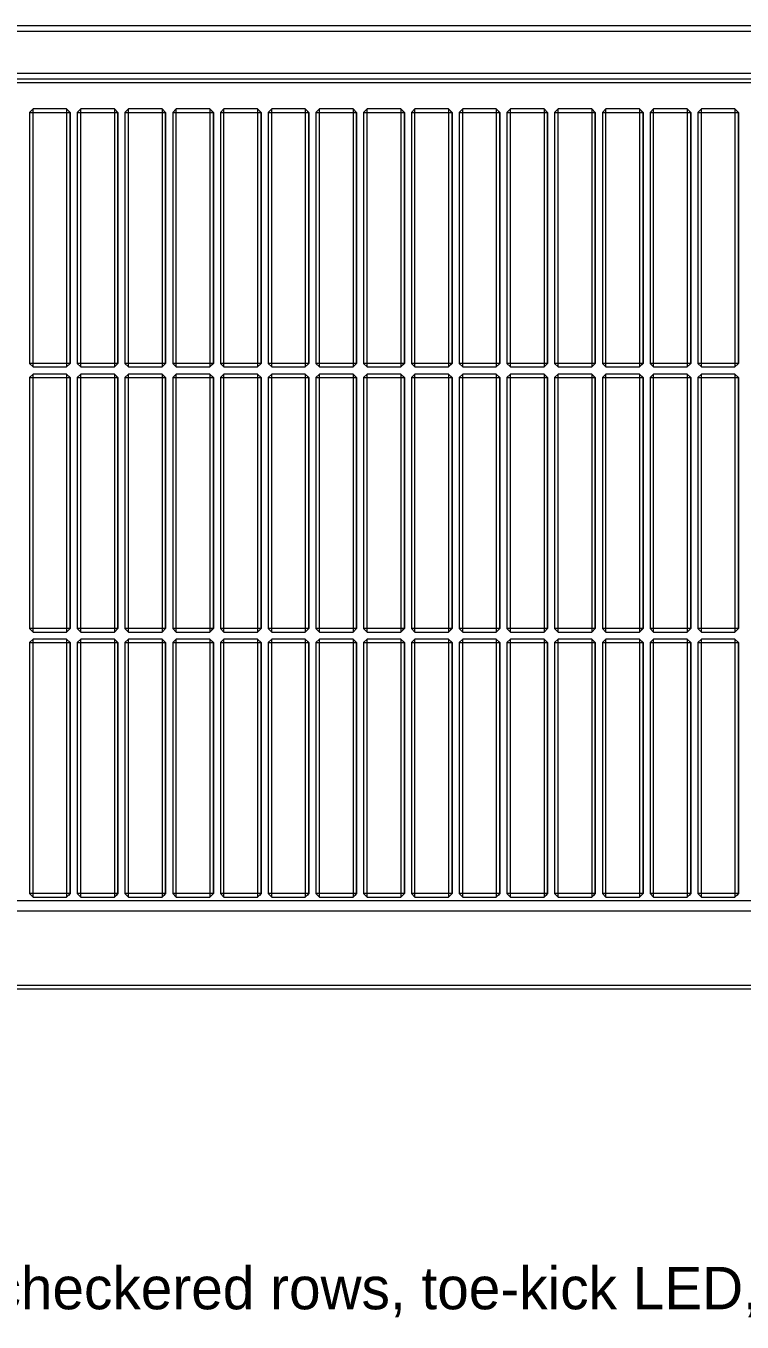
# Model space of a CAD drawing. Header units: metres. Extents: x 10 to 831, y 10 to 584.
# Drawn here: x 265.2 to 297.6, y 236.9 to 295.6 of the extents above; entities that cross this region are included whole.
import ezdxf

# ---------------------------------------------------------------- set-up
doc = ezdxf.new("R2010")
doc.units = ezdxf.units.M
doc.layers.add('TXT', color=7, linetype='Continuous', lineweight=18)
doc.layers.add('VIS', color=8, linetype='Continuous', lineweight=13)

msp = doc.modelspace()

# ---------------------------------------------------------------- linework, layer by layer
at = {"layer": 'VIS'}
for p, q in [((457.76, 295.6), (195.84, 295.6)), ((457.76, 295.6), (195.84, 295.6)), ((195.84, 295.36), (457.76, 295.36)), ((195.84, 295.36), (457.76, 295.36)), ((457.76, 293.44), (195.84, 293.44)), ((457.76, 293.44), (195.84, 293.44)), ((195.84, 293.2), (457.76, 293.2)), ((195.84, 293.2), (457.76, 293.2)), ((230.16, 293.04), (457.84, 293.04)), ((265.48, 291.84), (265.32, 291.68)), ((265.32, 291.68), (265.48, 291.68)), ((265.32, 291.68), (265.32, 280.32)), ((265.48, 291.68), (265.48, 291.84)), ((267, 291.84), (265.48, 291.84)), ((265.48, 291.84), (265.48, 291.84)), ((265.48, 291.68), (267, 291.68)), ((265.48, 280.32), (265.48, 291.68)), ((267, 291.84), (267, 291.68)), ((267.16, 291.68), (267, 291.84)), ((267, 291.68), (267.16, 291.68)), ((267, 291.68), (267, 280.32)), ((267.16, 291.68), (267.08, 291.68)), ((267.16, 291.68), (267.16, 280.32)), ((267.16, 291.68), (267.16, 291.68)), ((267.16, 280.32), (267.16, 291.68)), ((267.64, 291.84), (267.48, 291.68)), ((267.48, 291.68), (267.64, 291.68)), ((267.48, 291.68), (267.48, 280.32)), ((267.64, 291.68), (267.64, 291.84)), ((267.64, 291.84), (267.64, 291.84)), ((269.16, 291.84), (267.64, 291.84)), ((267.64, 280.32), (267.64, 291.68)), ((267.64, 291.68), (269.16, 291.68)), ((269.16, 291.84), (269.16, 291.68)), ((269.32, 291.68), (269.16, 291.84)), ((269.16, 291.68), (269.32, 291.68)), ((269.16, 291.68), (269.16, 280.32)), ((269.32, 291.68), (269.24, 291.68)), ((269.32, 280.32), (269.32, 291.68)), ((269.32, 291.68), (269.32, 291.68)), ((269.32, 291.68), (269.32, 280.32)), ((269.8, 291.84), (269.64, 291.68)), ((269.64, 291.68), (269.8, 291.68)), ((269.64, 291.68), (269.64, 280.32)), ((269.8, 291.68), (269.8, 291.84)), ((269.8, 291.84), (269.8, 291.84)), ((271.32, 291.84), (269.8, 291.84)), ((269.8, 291.68), (271.32, 291.68)), ((269.8, 280.32), (269.8, 291.68)), ((271.32, 291.84), (271.32, 291.68)), ((271.48, 291.68), (271.32, 291.84)), ((271.32, 291.68), (271.48, 291.68)), ((271.32, 291.68), (271.32, 280.32)), ((271.48, 291.68), (271.4, 291.68)), ((271.48, 291.68), (271.48, 291.68)), ((271.48, 291.68), (271.48, 280.32)), ((271.48, 280.32), (271.48, 291.68)), ((271.96, 291.84), (271.8, 291.68)), ((271.8, 291.68), (271.96, 291.68)), ((271.8, 291.68), (271.8, 280.32)), ((271.96, 291.68), (271.96, 291.84)), ((273.48, 291.84), (271.96, 291.84)), ((271.96, 291.84), (271.96, 291.84)), ((271.96, 291.68), (273.48, 291.68)), ((271.96, 280.32), (271.96, 291.68)), ((273.48, 291.84), (273.48, 291.68)), ((273.64, 291.68), (273.48, 291.84)), ((273.48, 291.68), (273.64, 291.68)), ((273.48, 291.68), (273.48, 280.32)), ((273.64, 291.68), (273.56, 291.68)), ((273.64, 291.68), (273.64, 280.32)), ((273.64, 280.32), (273.64, 291.68)), ((273.64, 291.68), (273.64, 291.68)), ((274.12, 291.84), (273.96, 291.68)), ((273.96, 291.68), (274.12, 291.68)), ((273.96, 291.68), (273.96, 280.32)), ((274.12, 291.68), (274.12, 291.84)), ((274.12, 291.84), (274.12, 291.84)), ((275.64, 291.84), (274.12, 291.84)), ((274.12, 280.32), (274.12, 291.68)), ((274.12, 291.68), (275.64, 291.68)), ((275.64, 291.84), (275.64, 291.68)), ((275.8, 291.68), (275.64, 291.84)), ((275.64, 291.68), (275.8, 291.68)), ((275.64, 291.68), (275.64, 280.32)), ((275.8, 291.68), (275.72, 291.68)), ((275.8, 291.68), (275.8, 291.68)), ((275.8, 280.32), (275.8, 291.68)), ((275.8, 291.68), (275.8, 280.32)), ((276.28, 291.84), (276.12, 291.68)), ((276.12, 291.68), (276.28, 291.68)), ((276.12, 291.68), (276.12, 280.32)), ((276.28, 291.68), (276.28, 291.84)), ((276.28, 291.84), (276.28, 291.84)), ((277.8, 291.84), (276.28, 291.84)), ((276.28, 291.68), (277.8, 291.68)), ((276.28, 280.32), (276.28, 291.68)), ((277.8, 291.84), (277.8, 291.68)), ((277.96, 291.68), (277.8, 291.84)), ((277.8, 291.68), (277.96, 291.68)), ((277.8, 291.68), (277.8, 280.32)), ((277.96, 291.68), (277.88, 291.68)), ((277.96, 291.68), (277.96, 280.32)), ((277.96, 280.32), (277.96, 291.68)), ((277.96, 291.68), (277.96, 291.68)), ((278.44, 291.84), (278.28, 291.68)), ((278.28, 291.68), (278.44, 291.68)), ((278.28, 291.68), (278.28, 280.32)), ((278.44, 291.68), (278.44, 291.84)), ((279.96, 291.84), (278.44, 291.84)), ((278.44, 291.84), (278.44, 291.84)), ((278.44, 291.68), (279.96, 291.68)), ((278.44, 280.32), (278.44, 291.68)), ((279.96, 291.84), (279.96, 291.68)), ((280.12, 291.68), (279.96, 291.84)), ((279.96, 291.68), (280.12, 291.68)), ((279.96, 291.68), (279.96, 280.32)), ((280.12, 291.68), (280.04, 291.68)), ((280.12, 291.68), (280.12, 280.32)), ((280.12, 291.68), (280.12, 291.68)), ((280.12, 280.32), (280.12, 291.68)), ((280.6, 291.84), (280.44, 291.68)), ((280.44, 291.68), (280.6, 291.68)), ((280.44, 291.68), (280.44, 280.32)), ((280.6, 291.68), (280.6, 291.84)), ((280.6, 291.84), (280.6, 291.84)), ((282.12, 291.84), (280.6, 291.84)), ((280.6, 280.32), (280.6, 291.68)), ((280.6, 291.68), (282.12, 291.68)), ((282.12, 291.84), (282.12, 291.68)), ((282.28, 291.68), (282.12, 291.84)), ((282.12, 291.68), (282.28, 291.68)), ((282.12, 291.68), (282.12, 280.32)), ((282.28, 291.68), (282.2, 291.68)), ((282.28, 280.32), (282.28, 291.68)), ((282.28, 291.68), (282.28, 291.68)), ((282.28, 291.68), (282.28, 280.32)), ((282.76, 291.84), (282.6, 291.68)), ((282.6, 291.68), (282.76, 291.68)), ((282.6, 291.68), (282.6, 280.32)), ((282.76, 291.68), (282.76, 291.84)), ((282.76, 291.84), (282.76, 291.84)), ((284.28, 291.84), (282.76, 291.84)), ((282.76, 291.68), (284.28, 291.68)), ((282.76, 280.32), (282.76, 291.68)), ((284.28, 291.84), (284.28, 291.68)), ((284.44, 291.68), (284.28, 291.84)), ((284.28, 291.68), (284.44, 291.68)), ((284.28, 291.68), (284.28, 280.32)), ((284.44, 291.68), (284.36, 291.68)), ((284.44, 291.68), (284.44, 291.68)), ((284.44, 291.68), (284.44, 280.32)), ((284.44, 280.32), (284.44, 291.68)), ((284.92, 291.84), (284.76, 291.68)), ((284.76, 291.68), (284.92, 291.68)), ((284.76, 291.68), (284.76, 280.32)), ((284.92, 291.68), (284.92, 291.84)), ((286.44, 291.84), (284.92, 291.84)), ((284.92, 291.84), (284.92, 291.84)), ((284.92, 291.68), (286.44, 291.68)), ((284.92, 280.32), (284.92, 291.68)), ((286.44, 291.84), (286.44, 291.68)), ((286.6, 291.68), (286.44, 291.84)), ((286.44, 291.68), (286.6, 291.68)), ((286.44, 291.68), (286.44, 280.32)), ((286.6, 291.68), (286.52, 291.68)), ((286.6, 291.68), (286.6, 280.32)), ((286.6, 280.32), (286.6, 291.68)), ((286.6, 291.68), (286.6, 291.68)), ((287.08, 291.84), (286.92, 291.68)), ((286.92, 291.68), (287.08, 291.68)), ((286.92, 291.68), (286.92, 280.32)), ((287.08, 291.68), (287.08, 291.84)), ((287.08, 291.84), (287.08, 291.84)), ((288.6, 291.84), (287.08, 291.84)), ((287.08, 280.32), (287.08, 291.68)), ((287.08, 291.68), (288.6, 291.68)), ((288.6, 291.84), (288.6, 291.68)), ((288.76, 291.68), (288.6, 291.84)), ((288.6, 291.68), (288.76, 291.68)), ((288.6, 291.68), (288.6, 280.32)), ((288.76, 291.68), (288.68, 291.68)), ((288.76, 291.68), (288.76, 291.68)), ((288.76, 280.32), (288.76, 291.68)), ((288.76, 291.68), (288.76, 280.32)), ((289.24, 291.84), (289.08, 291.68)), ((289.08, 291.68), (289.24, 291.68)), ((289.08, 291.68), (289.08, 280.32)), ((289.24, 291.68), (289.24, 291.84)), ((289.24, 291.84), (289.24, 291.84)), ((290.76, 291.84), (289.24, 291.84)), ((289.24, 291.68), (290.76, 291.68)), ((289.24, 280.32), (289.24, 291.68)), ((290.76, 291.84), (290.76, 291.68)), ((290.92, 291.68), (290.76, 291.84)), ((290.76, 291.68), (290.92, 291.68)), ((290.76, 291.68), (290.76, 280.32)), ((290.92, 291.68), (290.84, 291.68)), ((290.92, 291.68), (290.92, 280.32)), ((290.92, 280.32), (290.92, 291.68)), ((290.92, 291.68), (290.92, 291.68)), ((291.4, 291.84), (291.24, 291.68)), ((291.24, 291.68), (291.4, 291.68)), ((291.24, 291.68), (291.24, 280.32)), ((291.4, 291.68), (291.4, 291.84)), ((292.92, 291.84), (291.4, 291.84)), ((291.4, 291.84), (291.4, 291.84)), ((291.4, 291.68), (292.92, 291.68)), ((291.4, 280.32), (291.4, 291.68)), ((292.92, 291.84), (292.92, 291.68)), ((293.08, 291.68), (292.92, 291.84)), ((292.92, 291.68), (293.08, 291.68)), ((292.92, 291.68), (292.92, 280.32)), ((293.08, 291.68), (293, 291.68)), ((293.08, 291.68), (293.08, 280.32)), ((293.08, 291.68), (293.08, 291.68)), ((293.08, 280.32), (293.08, 291.68)), ((293.56, 291.84), (293.4, 291.68)), ((293.4, 291.68), (293.56, 291.68)), ((293.4, 291.68), (293.4, 280.32)), ((293.56, 291.68), (293.56, 291.84)), ((293.56, 291.84), (293.56, 291.84)), ((295.08, 291.84), (293.56, 291.84)), ((293.56, 280.32), (293.56, 291.68)), ((293.56, 291.68), (295.08, 291.68)), ((295.08, 291.84), (295.08, 291.68)), ((295.24, 291.68), (295.08, 291.84)), ((295.08, 291.68), (295.24, 291.68)), ((295.08, 291.68), (295.08, 280.32)), ((295.24, 291.68), (295.16, 291.68)), ((295.24, 280.32), (295.24, 291.68)), ((295.24, 291.68), (295.24, 291.68)), ((295.24, 291.68), (295.24, 280.32)), ((295.72, 291.84), (295.56, 291.68)), ((295.56, 291.68), (295.72, 291.68)), ((295.56, 291.68), (295.56, 280.32)), ((295.72, 291.68), (295.72, 291.84)), ((295.72, 291.84), (295.72, 291.84)), ((297.24, 291.84), (295.72, 291.84)), ((295.72, 291.68), (297.24, 291.68)), ((295.72, 280.32), (295.72, 291.68)), ((297.24, 291.84), (297.24, 291.68)), ((297.4, 291.68), (297.24, 291.84)), ((297.24, 291.68), (297.4, 291.68)), ((297.24, 291.68), (297.24, 280.32)), ((297.4, 291.68), (297.32, 291.68)), ((297.4, 291.68), (297.4, 291.68)), ((297.4, 291.68), (297.4, 280.32)), ((297.4, 280.32), (297.4, 291.68)), ((265.48, 280.32), (265.32, 280.32)), ((265.32, 280.32), (265.48, 280.16)), ((265.32, 280.32), (265.32, 280.32)), ((265.48, 280.16), (265.48, 280.32)), ((267, 280.32), (265.48, 280.32)), ((265.48, 280.16), (267, 280.16)), ((267, 280.16), (267.16, 280.32)), ((267.16, 280.32), (267, 280.32)), ((267, 280.32), (267, 280.16)), ((267, 280.16), (267, 280.16)), ((267.16, 280.32), (267.08, 280.24)), ((267.16, 280.32), (267.16, 280.32)), ((267.64, 280.32), (267.48, 280.32)), ((267.48, 280.32), (267.64, 280.16)), ((267.48, 280.32), (267.48, 280.32)), ((267.64, 280.16), (267.64, 280.32)), ((269.16, 280.32), (267.64, 280.32)), ((267.64, 280.16), (269.16, 280.16)), ((269.16, 280.16), (269.32, 280.32)), ((269.32, 280.32), (269.16, 280.32)), ((269.16, 280.32), (269.16, 280.16)), ((269.16, 280.16), (269.16, 280.16)), ((269.32, 280.32), (269.24, 280.24)), ((269.32, 280.32), (269.32, 280.32)), ((269.8, 280.32), (269.64, 280.32)), ((269.64, 280.32), (269.8, 280.16)), ((269.64, 280.32), (269.64, 280.32)), ((269.8, 280.16), (269.8, 280.32)), ((271.32, 280.32), (269.8, 280.32)), ((269.8, 280.16), (271.32, 280.16)), ((271.32, 280.16), (271.48, 280.32)), ((271.48, 280.32), (271.32, 280.32)), ((271.32, 280.32), (271.32, 280.16)), ((271.32, 280.16), (271.32, 280.16)), ((271.48, 280.32), (271.4, 280.24)), ((271.48, 280.32), (271.48, 280.32)), ((271.96, 280.32), (271.8, 280.32)), ((271.8, 280.32), (271.96, 280.16)), ((271.8, 280.32), (271.8, 280.32)), ((271.96, 280.16), (271.96, 280.32)), ((273.48, 280.32), (271.96, 280.32)), ((271.96, 280.16), (273.48, 280.16)), ((273.48, 280.16), (273.64, 280.32)), ((273.64, 280.32), (273.48, 280.32)), ((273.48, 280.32), (273.48, 280.16)), ((273.48, 280.16), (273.48, 280.16)), ((273.64, 280.32), (273.56, 280.24)), ((273.64, 280.32), (273.64, 280.32)), ((274.12, 280.32), (273.96, 280.32)), ((273.96, 280.32), (274.12, 280.16)), ((273.96, 280.32), (273.96, 280.32)), ((274.12, 280.16), (274.12, 280.32)), ((275.64, 280.32), (274.12, 280.32)), ((274.12, 280.16), (275.64, 280.16)), ((275.64, 280.16), (275.8, 280.32)), ((275.8, 280.32), (275.64, 280.32)), ((275.64, 280.32), (275.64, 280.16)), ((275.64, 280.16), (275.64, 280.16)), ((275.8, 280.32), (275.72, 280.24)), ((275.8, 280.32), (275.8, 280.32)), ((276.28, 280.32), (276.12, 280.32)), ((276.12, 280.32), (276.28, 280.16)), ((276.12, 280.32), (276.12, 280.32)), ((276.28, 280.16), (276.28, 280.32)), ((277.8, 280.32), (276.28, 280.32)), ((276.28, 280.16), (277.8, 280.16)), ((277.8, 280.16), (277.96, 280.32)), ((277.96, 280.32), (277.8, 280.32)), ((277.8, 280.32), (277.8, 280.16)), ((277.8, 280.16), (277.8, 280.16)), ((277.96, 280.32), (277.88, 280.24)), ((277.96, 280.32), (277.96, 280.32)), ((278.44, 280.32), (278.28, 280.32)), ((278.28, 280.32), (278.44, 280.16)), ((278.28, 280.32), (278.28, 280.32)), ((278.44, 280.16), (278.44, 280.32)), ((279.96, 280.32), (278.44, 280.32)), ((278.44, 280.16), (279.96, 280.16)), ((279.96, 280.16), (280.12, 280.32)), ((280.12, 280.32), (279.96, 280.32)), ((279.96, 280.32), (279.96, 280.16)), ((279.96, 280.16), (279.96, 280.16)), ((280.12, 280.32), (280.04, 280.24)), ((280.12, 280.32), (280.12, 280.32)), ((280.6, 280.32), (280.44, 280.32)), ((280.44, 280.32), (280.6, 280.16)), ((280.44, 280.32), (280.44, 280.32)), ((280.6, 280.16), (280.6, 280.32)), ((282.12, 280.32), (280.6, 280.32)), ((280.6, 280.16), (282.12, 280.16)), ((282.12, 280.16), (282.28, 280.32)), ((282.28, 280.32), (282.12, 280.32)), ((282.12, 280.32), (282.12, 280.16)), ((282.12, 280.16), (282.12, 280.16)), ((282.28, 280.32), (282.2, 280.24)), ((282.28, 280.32), (282.28, 280.32)), ((282.76, 280.32), (282.6, 280.32)), ((282.6, 280.32), (282.76, 280.16)), ((282.6, 280.32), (282.6, 280.32)), ((282.76, 280.16), (282.76, 280.32)), ((284.28, 280.32), (282.76, 280.32)), ((282.76, 280.16), (284.28, 280.16)), ((284.28, 280.16), (284.44, 280.32)), ((284.44, 280.32), (284.28, 280.32)), ((284.28, 280.32), (284.28, 280.16)), ((284.28, 280.16), (284.28, 280.16)), ((284.44, 280.32), (284.36, 280.24)), ((284.44, 280.32), (284.44, 280.32)), ((284.92, 280.32), (284.76, 280.32)), ((284.76, 280.32), (284.92, 280.16)), ((284.76, 280.32), (284.76, 280.32)), ((284.92, 280.16), (284.92, 280.32)), ((286.44, 280.32), (284.92, 280.32)), ((284.92, 280.16), (286.44, 280.16)), ((286.44, 280.16), (286.6, 280.32)), ((286.6, 280.32), (286.44, 280.32)), ((286.44, 280.32), (286.44, 280.16)), ((286.44, 280.16), (286.44, 280.16)), ((286.6, 280.32), (286.52, 280.24)), ((286.6, 280.32), (286.6, 280.32)), ((287.08, 280.32), (286.92, 280.32)), ((286.92, 280.32), (287.08, 280.16)), ((286.92, 280.32), (286.92, 280.32)), ((287.08, 280.16), (287.08, 280.32)), ((288.6, 280.32), (287.08, 280.32)), ((287.08, 280.16), (288.6, 280.16)), ((288.6, 280.16), (288.76, 280.32)), ((288.76, 280.32), (288.6, 280.32)), ((288.6, 280.32), (288.6, 280.16)), ((288.6, 280.16), (288.6, 280.16)), ((288.76, 280.32), (288.68, 280.24)), ((288.76, 280.32), (288.76, 280.32)), ((289.24, 280.32), (289.08, 280.32)), ((289.08, 280.32), (289.24, 280.16)), ((289.08, 280.32), (289.08, 280.32)), ((289.24, 280.16), (289.24, 280.32)), ((290.76, 280.32), (289.24, 280.32)), ((289.24, 280.16), (290.76, 280.16)), ((290.76, 280.16), (290.92, 280.32)), ((290.92, 280.32), (290.76, 280.32)), ((290.76, 280.32), (290.76, 280.16)), ((290.76, 280.16), (290.76, 280.16)), ((290.92, 280.32), (290.84, 280.24)), ((290.92, 280.32), (290.92, 280.32)), ((291.4, 280.32), (291.24, 280.32)), ((291.24, 280.32), (291.4, 280.16)), ((291.24, 280.32), (291.24, 280.32)), ((291.4, 280.16), (291.4, 280.32)), ((292.92, 280.32), (291.4, 280.32)), ((291.4, 280.16), (292.92, 280.16)), ((292.92, 280.16), (293.08, 280.32)), ((293.08, 280.32), (292.92, 280.32)), ((292.92, 280.32), (292.92, 280.16)), ((292.92, 280.16), (292.92, 280.16)), ((293.08, 280.32), (293, 280.24)), ((293.08, 280.32), (293.08, 280.32)), ((293.56, 280.32), (293.4, 280.32)), ((293.4, 280.32), (293.56, 280.16)), ((293.4, 280.32), (293.4, 280.32)), ((293.56, 280.16), (293.56, 280.32)), ((295.08, 280.32), (293.56, 280.32)), ((293.56, 280.16), (295.08, 280.16)), ((295.08, 280.16), (295.24, 280.32)), ((295.24, 280.32), (295.08, 280.32)), ((295.08, 280.32), (295.08, 280.16)), ((295.08, 280.16), (295.08, 280.16)), ((295.24, 280.32), (295.16, 280.24)), ((295.24, 280.32), (295.24, 280.32)), ((295.72, 280.32), (295.56, 280.32)), ((295.56, 280.32), (295.72, 280.16)), ((295.56, 280.32), (295.56, 280.32)), ((295.72, 280.16), (295.72, 280.32)), ((297.24, 280.32), (295.72, 280.32)), ((295.72, 280.16), (297.24, 280.16)), ((297.24, 280.16), (297.4, 280.32)), ((297.4, 280.32), (297.24, 280.32)), ((297.24, 280.32), (297.24, 280.16)), ((297.24, 280.16), (297.24, 280.16)), ((297.4, 280.32), (297.32, 280.24)), ((297.4, 280.32), (297.4, 280.32)), ((265.48, 279.84), (265.32, 279.68)), ((265.32, 279.68), (265.48, 279.68)), ((265.32, 279.68), (265.32, 268.32)), ((265.48, 279.68), (265.48, 279.84)), ((267, 279.84), (265.48, 279.84)), ((265.48, 279.84), (265.48, 279.84)), ((265.48, 279.68), (267, 279.68)), ((265.48, 268.32), (265.48, 279.68)), ((267, 279.84), (267, 279.68)), ((267.16, 279.68), (267, 279.84)), ((267, 279.68), (267.16, 279.68)), ((267, 279.68), (267, 268.32)), ((267.16, 279.68), (267.08, 279.68)), ((267.16, 279.68), (267.16, 268.32)), ((267.16, 268.32), (267.16, 279.68)), ((267.16, 279.68), (267.16, 279.68)), ((267.64, 279.84), (267.48, 279.68)), ((267.48, 279.68), (267.64, 279.68)), ((267.48, 279.68), (267.48, 268.32)), ((267.64, 279.68), (267.64, 279.84)), ((267.64, 279.84), (267.64, 279.84)), ((269.16, 279.84), (267.64, 279.84)), ((267.64, 268.32), (267.64, 279.68)), ((267.64, 279.68), (269.16, 279.68)), ((269.16, 279.84), (269.16, 279.68)), ((269.32, 279.68), (269.16, 279.84)), ((269.16, 279.68), (269.32, 279.68)), ((269.16, 279.68), (269.16, 268.32)), ((269.32, 279.68), (269.24, 279.68)), ((269.32, 279.68), (269.32, 279.68)), ((269.32, 268.32), (269.32, 279.68)), ((269.32, 279.68), (269.32, 268.32)), ((269.8, 279.84), (269.64, 279.68)), ((269.64, 279.68), (269.8, 279.68)), ((269.64, 279.68), (269.64, 268.32)), ((269.8, 279.68), (269.8, 279.84)), ((269.8, 279.84), (269.8, 279.84)), ((271.32, 279.84), (269.8, 279.84)), ((269.8, 279.68), (271.32, 279.68)), ((269.8, 268.32), (269.8, 279.68)), ((271.32, 279.84), (271.32, 279.68)), ((271.48, 279.68), (271.32, 279.84)), ((271.32, 279.68), (271.48, 279.68)), ((271.32, 279.68), (271.32, 268.32)), ((271.48, 279.68), (271.4, 279.68)), ((271.48, 279.68), (271.48, 268.32)), ((271.48, 268.32), (271.48, 279.68)), ((271.48, 279.68), (271.48, 279.68)), ((271.96, 279.84), (271.8, 279.68)), ((271.8, 279.68), (271.96, 279.68)), ((271.8, 279.68), (271.8, 268.32)), ((271.96, 279.68), (271.96, 279.84)), ((273.48, 279.84), (271.96, 279.84)), ((271.96, 279.84), (271.96, 279.84)), ((271.96, 279.68), (273.48, 279.68)), ((271.96, 268.32), (271.96, 279.68)), ((273.48, 279.84), (273.48, 279.68)), ((273.64, 279.68), (273.48, 279.84)), ((273.48, 279.68), (273.64, 279.68)), ((273.48, 279.68), (273.48, 268.32)), ((273.64, 279.68), (273.56, 279.68)), ((273.64, 279.68), (273.64, 268.32)), ((273.64, 279.68), (273.64, 279.68)), ((273.64, 268.32), (273.64, 279.68)), ((274.12, 279.84), (273.96, 279.68)), ((273.96, 279.68), (274.12, 279.68)), ((273.96, 279.68), (273.96, 268.32)), ((274.12, 279.68), (274.12, 279.84)), ((274.12, 279.84), (274.12, 279.84)), ((275.64, 279.84), (274.12, 279.84)), ((274.12, 268.32), (274.12, 279.68)), ((274.12, 279.68), (275.64, 279.68)), ((275.64, 279.84), (275.64, 279.68)), ((275.8, 279.68), (275.64, 279.84)), ((275.64, 279.68), (275.8, 279.68)), ((275.64, 279.68), (275.64, 268.32)), ((275.8, 279.68), (275.72, 279.68)), ((275.8, 268.32), (275.8, 279.68)), ((275.8, 279.68), (275.8, 279.68)), ((275.8, 279.68), (275.8, 268.32)), ((276.28, 279.84), (276.12, 279.68)), ((276.12, 279.68), (276.28, 279.68)), ((276.12, 279.68), (276.12, 268.32)), ((276.28, 279.68), (276.28, 279.84)), ((276.28, 279.84), (276.28, 279.84)), ((277.8, 279.84), (276.28, 279.84)), ((276.28, 279.68), (277.8, 279.68)), ((276.28, 268.32), (276.28, 279.68)), ((277.8, 279.84), (277.8, 279.68)), ((277.96, 279.68), (277.8, 279.84)), ((277.8, 279.68), (277.96, 279.68)), ((277.8, 279.68), (277.8, 268.32)), ((277.96, 279.68), (277.88, 279.68)), ((277.96, 279.68), (277.96, 279.68)), ((277.96, 279.68), (277.96, 268.32)), ((277.96, 268.32), (277.96, 279.68)), ((278.44, 279.84), (278.28, 279.68)), ((278.28, 279.68), (278.44, 279.68)), ((278.28, 279.68), (278.28, 268.32)), ((278.44, 279.68), (278.44, 279.84)), ((279.96, 279.84), (278.44, 279.84)), ((278.44, 279.84), (278.44, 279.84)), ((278.44, 279.68), (279.96, 279.68)), ((278.44, 268.32), (278.44, 279.68)), ((279.96, 279.84), (279.96, 279.68)), ((280.12, 279.68), (279.96, 279.84)), ((279.96, 279.68), (280.12, 279.68)), ((279.96, 279.68), (279.96, 268.32)), ((280.12, 279.68), (280.04, 279.68)), ((280.12, 279.68), (280.12, 268.32)), ((280.12, 268.32), (280.12, 279.68)), ((280.12, 279.68), (280.12, 279.68)), ((280.6, 279.84), (280.44, 279.68)), ((280.44, 279.68), (280.6, 279.68)), ((280.44, 279.68), (280.44, 268.32)), ((280.6, 279.68), (280.6, 279.84)), ((280.6, 279.84), (280.6, 279.84)), ((282.12, 279.84), (280.6, 279.84)), ((280.6, 268.32), (280.6, 279.68)), ((280.6, 279.68), (282.12, 279.68)), ((282.12, 279.84), (282.12, 279.68)), ((282.28, 279.68), (282.12, 279.84)), ((282.12, 279.68), (282.28, 279.68)), ((282.12, 279.68), (282.12, 268.32)), ((282.28, 279.68), (282.2, 279.68)), ((282.28, 279.68), (282.28, 279.68)), ((282.28, 268.32), (282.28, 279.68)), ((282.28, 279.68), (282.28, 268.32)), ((282.76, 279.84), (282.6, 279.68)), ((282.6, 279.68), (282.76, 279.68)), ((282.6, 279.68), (282.6, 268.32)), ((282.76, 279.68), (282.76, 279.84)), ((282.76, 279.84), (282.76, 279.84)), ((284.28, 279.84), (282.76, 279.84)), ((282.76, 279.68), (284.28, 279.68)), ((282.76, 268.32), (282.76, 279.68)), ((284.28, 279.84), (284.28, 279.68)), ((284.44, 279.68), (284.28, 279.84)), ((284.28, 279.68), (284.44, 279.68)), ((284.28, 279.68), (284.28, 268.32)), ((284.44, 279.68), (284.36, 279.68)), ((284.44, 279.68), (284.44, 268.32)), ((284.44, 268.32), (284.44, 279.68)), ((284.44, 279.68), (284.44, 279.68)), ((284.92, 279.84), (284.76, 279.68)), ((284.76, 279.68), (284.92, 279.68)), ((284.76, 279.68), (284.76, 268.32)), ((284.92, 279.68), (284.92, 279.84)), ((286.44, 279.84), (284.92, 279.84)), ((284.92, 279.84), (284.92, 279.84)), ((284.92, 279.68), (286.44, 279.68)), ((284.92, 268.32), (284.92, 279.68)), ((286.44, 279.84), (286.44, 279.68)), ((286.6, 279.68), (286.44, 279.84)), ((286.44, 279.68), (286.6, 279.68)), ((286.44, 279.68), (286.44, 268.32)), ((286.6, 279.68), (286.52, 279.68)), ((286.6, 279.68), (286.6, 268.32)), ((286.6, 279.68), (286.6, 279.68)), ((286.6, 268.32), (286.6, 279.68)), ((287.08, 279.84), (286.92, 279.68)), ((286.92, 279.68), (287.08, 279.68)), ((286.92, 279.68), (286.92, 268.32)), ((287.08, 279.68), (287.08, 279.84)), ((287.08, 279.84), (287.08, 279.84)), ((288.6, 279.84), (287.08, 279.84)), ((287.08, 268.32), (287.08, 279.68)), ((287.08, 279.68), (288.6, 279.68)), ((288.6, 279.84), (288.6, 279.68)), ((288.76, 279.68), (288.6, 279.84)), ((288.6, 279.68), (288.76, 279.68)), ((288.6, 279.68), (288.6, 268.32)), ((288.76, 279.68), (288.68, 279.68)), ((288.76, 268.32), (288.76, 279.68)), ((288.76, 279.68), (288.76, 279.68)), ((288.76, 279.68), (288.76, 268.32)), ((289.24, 279.84), (289.08, 279.68)), ((289.08, 279.68), (289.24, 279.68)), ((289.08, 279.68), (289.08, 268.32)), ((289.24, 279.68), (289.24, 279.84)), ((289.24, 279.84), (289.24, 279.84)), ((290.76, 279.84), (289.24, 279.84)), ((289.24, 279.68), (290.76, 279.68)), ((289.24, 268.32), (289.24, 279.68)), ((290.76, 279.84), (290.76, 279.68)), ((290.92, 279.68), (290.76, 279.84)), ((290.76, 279.68), (290.92, 279.68)), ((290.76, 279.68), (290.76, 268.32)), ((290.92, 279.68), (290.84, 279.68)), ((290.92, 279.68), (290.92, 279.68)), ((290.92, 279.68), (290.92, 268.32)), ((290.92, 268.32), (290.92, 279.68)), ((291.4, 279.84), (291.24, 279.68)), ((291.24, 279.68), (291.4, 279.68)), ((291.24, 279.68), (291.24, 268.32)), ((291.4, 279.68), (291.4, 279.84)), ((292.92, 279.84), (291.4, 279.84)), ((291.4, 279.84), (291.4, 279.84)), ((291.4, 279.68), (292.92, 279.68)), ((291.4, 268.32), (291.4, 279.68)), ((292.92, 279.84), (292.92, 279.68)), ((293.08, 279.68), (292.92, 279.84)), ((292.92, 279.68), (293.08, 279.68)), ((292.92, 279.68), (292.92, 268.32)), ((293.08, 279.68), (293, 279.68)), ((293.08, 279.68), (293.08, 268.32)), ((293.08, 268.32), (293.08, 279.68)), ((293.08, 279.68), (293.08, 279.68)), ((293.56, 279.84), (293.4, 279.68)), ((293.4, 279.68), (293.56, 279.68)), ((293.4, 279.68), (293.4, 268.32)), ((293.56, 279.68), (293.56, 279.84)), ((293.56, 279.84), (293.56, 279.84)), ((295.08, 279.84), (293.56, 279.84)), ((293.56, 268.32), (293.56, 279.68)), ((293.56, 279.68), (295.08, 279.68)), ((295.08, 279.84), (295.08, 279.68)), ((295.24, 279.68), (295.08, 279.84)), ((295.08, 279.68), (295.24, 279.68)), ((295.08, 279.68), (295.08, 268.32)), ((295.24, 279.68), (295.16, 279.68)), ((295.24, 279.68), (295.24, 279.68)), ((295.24, 268.32), (295.24, 279.68)), ((295.24, 279.68), (295.24, 268.32)), ((295.72, 279.84), (295.56, 279.68)), ((295.56, 279.68), (295.72, 279.68)), ((295.56, 279.68), (295.56, 268.32)), ((295.72, 279.68), (295.72, 279.84)), ((295.72, 279.84), (295.72, 279.84)), ((297.24, 279.84), (295.72, 279.84)), ((295.72, 279.68), (297.24, 279.68)), ((295.72, 268.32), (295.72, 279.68)), ((297.24, 279.84), (297.24, 279.68)), ((297.4, 279.68), (297.24, 279.84)), ((297.24, 279.68), (297.4, 279.68)), ((297.24, 279.68), (297.24, 268.32)), ((297.4, 279.68), (297.32, 279.68)), ((297.4, 279.68), (297.4, 268.32)), ((297.4, 268.32), (297.4, 279.68)), ((297.4, 279.68), (297.4, 279.68)), ((265.48, 268.32), (265.32, 268.32)), ((265.32, 268.32), (265.48, 268.16)), ((265.32, 268.32), (265.32, 268.32)), ((265.48, 268.16), (265.48, 268.32)), ((267, 268.32), (265.48, 268.32)), ((267, 268.16), (267.16, 268.32)), ((267.16, 268.32), (267, 268.32)), ((267, 268.32), (267, 268.16)), ((267.16, 268.32), (267.08, 268.24)), ((267.16, 268.32), (267.16, 268.32)), ((267.64, 268.32), (267.48, 268.32)), ((267.48, 268.32), (267.64, 268.16)), ((267.48, 268.32), (267.48, 268.32)), ((267.64, 268.16), (267.64, 268.32)), ((269.16, 268.32), (267.64, 268.32)), ((269.16, 268.16), (269.32, 268.32)), ((269.32, 268.32), (269.16, 268.32)), ((269.16, 268.32), (269.16, 268.16)), ((269.32, 268.32), (269.24, 268.24)), ((269.32, 268.32), (269.32, 268.32)), ((269.8, 268.32), (269.64, 268.32)), ((269.64, 268.32), (269.8, 268.16)), ((269.64, 268.32), (269.64, 268.32)), ((269.8, 268.16), (269.8, 268.32)), ((271.32, 268.32), (269.8, 268.32)), ((271.32, 268.16), (271.48, 268.32)), ((271.48, 268.32), (271.32, 268.32)), ((271.32, 268.32), (271.32, 268.16)), ((271.48, 268.32), (271.4, 268.24)), ((271.48, 268.32), (271.48, 268.32)), ((271.96, 268.32), (271.8, 268.32)), ((271.8, 268.32), (271.96, 268.16)), ((271.8, 268.32), (271.8, 268.32)), ((271.96, 268.16), (271.96, 268.32)), ((273.48, 268.32), (271.96, 268.32)), ((273.48, 268.16), (273.64, 268.32)), ((273.64, 268.32), (273.48, 268.32)), ((273.48, 268.32), (273.48, 268.16)), ((273.64, 268.32), (273.56, 268.24)), ((273.64, 268.32), (273.64, 268.32)), ((274.12, 268.32), (273.96, 268.32)), ((273.96, 268.32), (274.12, 268.16)), ((273.96, 268.32), (273.96, 268.32)), ((274.12, 268.16), (274.12, 268.32)), ((275.64, 268.32), (274.12, 268.32)), ((275.64, 268.16), (275.8, 268.32)), ((275.8, 268.32), (275.64, 268.32)), ((275.64, 268.32), (275.64, 268.16)), ((275.8, 268.32), (275.72, 268.24)), ((275.8, 268.32), (275.8, 268.32)), ((276.28, 268.32), (276.12, 268.32)), ((276.12, 268.32), (276.28, 268.16)), ((276.12, 268.32), (276.12, 268.32)), ((276.28, 268.16), (276.28, 268.32)), ((277.8, 268.32), (276.28, 268.32)), ((277.8, 268.16), (277.96, 268.32)), ((277.96, 268.32), (277.8, 268.32)), ((277.8, 268.32), (277.8, 268.16)), ((277.96, 268.32), (277.88, 268.24)), ((277.96, 268.32), (277.96, 268.32)), ((278.44, 268.32), (278.28, 268.32)), ((278.28, 268.32), (278.44, 268.16)), ((278.28, 268.32), (278.28, 268.32)), ((278.44, 268.16), (278.44, 268.32)), ((279.96, 268.32), (278.44, 268.32)), ((279.96, 268.16), (280.12, 268.32)), ((280.12, 268.32), (279.96, 268.32)), ((279.96, 268.32), (279.96, 268.16)), ((280.12, 268.32), (280.04, 268.24)), ((280.12, 268.32), (280.12, 268.32)), ((280.6, 268.32), (280.44, 268.32)), ((280.44, 268.32), (280.6, 268.16)), ((280.44, 268.32), (280.44, 268.32)), ((280.6, 268.16), (280.6, 268.32)), ((282.12, 268.32), (280.6, 268.32)), ((282.12, 268.16), (282.28, 268.32)), ((282.28, 268.32), (282.12, 268.32)), ((282.12, 268.32), (282.12, 268.16)), ((282.28, 268.32), (282.2, 268.24)), ((282.28, 268.32), (282.28, 268.32)), ((282.76, 268.32), (282.6, 268.32)), ((282.6, 268.32), (282.76, 268.16)), ((282.6, 268.32), (282.6, 268.32)), ((282.76, 268.16), (282.76, 268.32)), ((284.28, 268.32), (282.76, 268.32)), ((284.28, 268.16), (284.44, 268.32)), ((284.44, 268.32), (284.28, 268.32)), ((284.28, 268.32), (284.28, 268.16)), ((284.44, 268.32), (284.36, 268.24)), ((284.44, 268.32), (284.44, 268.32)), ((284.92, 268.32), (284.76, 268.32)), ((284.76, 268.32), (284.92, 268.16)), ((284.76, 268.32), (284.76, 268.32)), ((284.92, 268.16), (284.92, 268.32)), ((286.44, 268.32), (284.92, 268.32)), ((286.44, 268.16), (286.6, 268.32)), ((286.6, 268.32), (286.44, 268.32)), ((286.44, 268.32), (286.44, 268.16)), ((286.6, 268.32), (286.52, 268.24)), ((286.6, 268.32), (286.6, 268.32)), ((287.08, 268.32), (286.92, 268.32)), ((286.92, 268.32), (287.08, 268.16)), ((286.92, 268.32), (286.92, 268.32)), ((287.08, 268.16), (287.08, 268.32)), ((288.6, 268.32), (287.08, 268.32)), ((288.6, 268.16), (288.76, 268.32)), ((288.76, 268.32), (288.6, 268.32)), ((288.6, 268.32), (288.6, 268.16)), ((288.76, 268.32), (288.68, 268.24)), ((288.76, 268.32), (288.76, 268.32)), ((289.24, 268.32), (289.08, 268.32)), ((289.08, 268.32), (289.24, 268.16)), ((289.08, 268.32), (289.08, 268.32)), ((289.24, 268.16), (289.24, 268.32)), ((290.76, 268.32), (289.24, 268.32)), ((290.76, 268.16), (290.92, 268.32)), ((290.92, 268.32), (290.76, 268.32)), ((290.76, 268.32), (290.76, 268.16)), ((290.92, 268.32), (290.84, 268.24)), ((290.92, 268.32), (290.92, 268.32)), ((291.4, 268.32), (291.24, 268.32)), ((291.24, 268.32), (291.4, 268.16)), ((291.24, 268.32), (291.24, 268.32)), ((291.4, 268.16), (291.4, 268.32)), ((292.92, 268.32), (291.4, 268.32)), ((292.92, 268.16), (293.08, 268.32)), ((293.08, 268.32), (292.92, 268.32)), ((292.92, 268.32), (292.92, 268.16)), ((293.08, 268.32), (293, 268.24)), ((293.08, 268.32), (293.08, 268.32)), ((293.56, 268.32), (293.4, 268.32)), ((293.4, 268.32), (293.56, 268.16)), ((293.4, 268.32), (293.4, 268.32)), ((293.56, 268.16), (293.56, 268.32)), ((295.08, 268.32), (293.56, 268.32)), ((295.08, 268.16), (295.24, 268.32)), ((295.24, 268.32), (295.08, 268.32)), ((295.08, 268.32), (295.08, 268.16)), ((295.24, 268.32), (295.16, 268.24)), ((295.24, 268.32), (295.24, 268.32)), ((295.72, 268.32), (295.56, 268.32)), ((295.56, 268.32), (295.72, 268.16)), ((295.56, 268.32), (295.56, 268.32)), ((295.72, 268.16), (295.72, 268.32)), ((297.24, 268.32), (295.72, 268.32)), ((297.24, 268.16), (297.4, 268.32)), ((297.4, 268.32), (297.24, 268.32)), ((297.24, 268.32), (297.24, 268.16)), ((297.4, 268.32), (297.32, 268.24)), ((297.4, 268.32), (297.4, 268.32)), ((265.48, 267.84), (265.32, 267.68)), ((265.32, 267.68), (265.48, 267.68)), ((265.32, 267.68), (265.32, 256.32)), ((265.48, 268.16), (267, 268.16)), ((265.48, 267.68), (265.48, 267.84)), ((267, 267.84), (265.48, 267.84)), ((265.48, 267.84), (265.48, 267.84)), ((265.48, 267.68), (267, 267.68)), ((265.48, 256.32), (265.48, 267.68)), ((267, 268.16), (267, 268.16)), ((267, 267.84), (267, 267.68)), ((267.16, 267.68), (267, 267.84)), ((267, 267.68), (267.16, 267.68)), ((267, 267.68), (267, 256.32)), ((267.16, 267.68), (267.08, 267.68)), ((267.16, 267.68), (267.16, 256.32)), ((267.16, 267.68), (267.16, 267.68)), ((267.16, 256.32), (267.16, 267.68)), ((267.64, 267.84), (267.48, 267.68)), ((267.48, 267.68), (267.64, 267.68)), ((267.48, 267.68), (267.48, 256.32)), ((267.64, 268.16), (269.16, 268.16)), ((267.64, 267.68), (267.64, 267.84)), ((267.64, 267.84), (267.64, 267.84)), ((269.16, 267.84), (267.64, 267.84)), ((267.64, 256.32), (267.64, 267.68)), ((267.64, 267.68), (269.16, 267.68)), ((269.16, 268.16), (269.16, 268.16)), ((269.16, 267.84), (269.16, 267.68)), ((269.32, 267.68), (269.16, 267.84)), ((269.16, 267.68), (269.32, 267.68)), ((269.16, 267.68), (269.16, 256.32)), ((269.32, 267.68), (269.24, 267.68)), ((269.32, 256.32), (269.32, 267.68)), ((269.32, 267.68), (269.32, 267.68)), ((269.32, 267.68), (269.32, 256.32)), ((269.8, 267.84), (269.64, 267.68)), ((269.64, 267.68), (269.8, 267.68)), ((269.64, 267.68), (269.64, 256.32)), ((269.8, 268.16), (271.32, 268.16)), ((269.8, 267.68), (269.8, 267.84)), ((269.8, 267.84), (269.8, 267.84)), ((271.32, 267.84), (269.8, 267.84)), ((269.8, 267.68), (271.32, 267.68)), ((269.8, 256.32), (269.8, 267.68)), ((271.32, 268.16), (271.32, 268.16)), ((271.32, 267.84), (271.32, 267.68)), ((271.48, 267.68), (271.32, 267.84)), ((271.32, 267.68), (271.48, 267.68)), ((271.32, 267.68), (271.32, 256.32)), ((271.48, 267.68), (271.4, 267.68)), ((271.48, 267.68), (271.48, 267.68)), ((271.48, 267.68), (271.48, 256.32)), ((271.48, 256.32), (271.48, 267.68)), ((271.96, 267.84), (271.8, 267.68)), ((271.8, 267.68), (271.96, 267.68)), ((271.8, 267.68), (271.8, 256.32)), ((271.96, 268.16), (273.48, 268.16)), ((271.96, 267.68), (271.96, 267.84)), ((273.48, 267.84), (271.96, 267.84)), ((271.96, 267.84), (271.96, 267.84)), ((271.96, 267.68), (273.48, 267.68)), ((271.96, 256.32), (271.96, 267.68)), ((273.48, 268.16), (273.48, 268.16)), ((273.48, 267.84), (273.48, 267.68)), ((273.64, 267.68), (273.48, 267.84)), ((273.48, 267.68), (273.64, 267.68)), ((273.48, 267.68), (273.48, 256.32)), ((273.64, 267.68), (273.56, 267.68)), ((273.64, 267.68), (273.64, 256.32)), ((273.64, 256.32), (273.64, 267.68)), ((273.64, 267.68), (273.64, 267.68)), ((274.12, 267.84), (273.96, 267.68)), ((273.96, 267.68), (274.12, 267.68)), ((273.96, 267.68), (273.96, 256.32)), ((274.12, 268.16), (275.64, 268.16)), ((274.12, 267.68), (274.12, 267.84)), ((274.12, 267.84), (274.12, 267.84)), ((275.64, 267.84), (274.12, 267.84)), ((274.12, 256.32), (274.12, 267.68)), ((274.12, 267.68), (275.64, 267.68)), ((275.64, 268.16), (275.64, 268.16)), ((275.64, 267.84), (275.64, 267.68)), ((275.8, 267.68), (275.64, 267.84)), ((275.64, 267.68), (275.8, 267.68)), ((275.64, 267.68), (275.64, 256.32)), ((275.8, 267.68), (275.72, 267.68)), ((275.8, 267.68), (275.8, 267.68)), ((275.8, 256.32), (275.8, 267.68)), ((275.8, 267.68), (275.8, 256.32)), ((276.28, 267.84), (276.12, 267.68)), ((276.12, 267.68), (276.28, 267.68)), ((276.12, 267.68), (276.12, 256.32)), ((276.28, 268.16), (277.8, 268.16)), ((276.28, 267.68), (276.28, 267.84)), ((276.28, 267.84), (276.28, 267.84)), ((277.8, 267.84), (276.28, 267.84)), ((276.28, 267.68), (277.8, 267.68)), ((276.28, 256.32), (276.28, 267.68)), ((277.8, 268.16), (277.8, 268.16)), ((277.8, 267.84), (277.8, 267.68)), ((277.96, 267.68), (277.8, 267.84)), ((277.8, 267.68), (277.96, 267.68)), ((277.8, 267.68), (277.8, 256.32)), ((277.96, 267.68), (277.88, 267.68)), ((277.96, 267.68), (277.96, 256.32)), ((277.96, 256.32), (277.96, 267.68)), ((277.96, 267.68), (277.96, 267.68)), ((278.44, 267.84), (278.28, 267.68)), ((278.28, 267.68), (278.44, 267.68)), ((278.28, 267.68), (278.28, 256.32)), ((278.44, 268.16), (279.96, 268.16)), ((278.44, 267.68), (278.44, 267.84)), ((279.96, 267.84), (278.44, 267.84)), ((278.44, 267.84), (278.44, 267.84)), ((278.44, 267.68), (279.96, 267.68)), ((278.44, 256.32), (278.44, 267.68)), ((279.96, 268.16), (279.96, 268.16)), ((279.96, 267.84), (279.96, 267.68)), ((280.12, 267.68), (279.96, 267.84)), ((279.96, 267.68), (280.12, 267.68)), ((279.96, 267.68), (279.96, 256.32)), ((280.12, 267.68), (280.04, 267.68)), ((280.12, 267.68), (280.12, 256.32)), ((280.12, 267.68), (280.12, 267.68)), ((280.12, 256.32), (280.12, 267.68)), ((280.6, 267.84), (280.44, 267.68)), ((280.44, 267.68), (280.6, 267.68)), ((280.44, 267.68), (280.44, 256.32)), ((280.6, 268.16), (282.12, 268.16)), ((280.6, 267.68), (280.6, 267.84)), ((280.6, 267.84), (280.6, 267.84)), ((282.12, 267.84), (280.6, 267.84)), ((280.6, 256.32), (280.6, 267.68)), ((280.6, 267.68), (282.12, 267.68)), ((282.12, 268.16), (282.12, 268.16)), ((282.12, 267.84), (282.12, 267.68)), ((282.28, 267.68), (282.12, 267.84)), ((282.12, 267.68), (282.28, 267.68)), ((282.12, 267.68), (282.12, 256.32)), ((282.28, 267.68), (282.2, 267.68)), ((282.28, 256.32), (282.28, 267.68)), ((282.28, 267.68), (282.28, 267.68)), ((282.28, 267.68), (282.28, 256.32)), ((282.76, 267.84), (282.6, 267.68)), ((282.6, 267.68), (282.76, 267.68)), ((282.6, 267.68), (282.6, 256.32)), ((282.76, 268.16), (284.28, 268.16)), ((282.76, 267.68), (282.76, 267.84)), ((282.76, 267.84), (282.76, 267.84)), ((284.28, 267.84), (282.76, 267.84)), ((282.76, 267.68), (284.28, 267.68)), ((282.76, 256.32), (282.76, 267.68)), ((284.28, 268.16), (284.28, 268.16)), ((284.28, 267.84), (284.28, 267.68)), ((284.44, 267.68), (284.28, 267.84)), ((284.28, 267.68), (284.44, 267.68)), ((284.28, 267.68), (284.28, 256.32)), ((284.44, 267.68), (284.36, 267.68)), ((284.44, 267.68), (284.44, 267.68)), ((284.44, 267.68), (284.44, 256.32)), ((284.44, 256.32), (284.44, 267.68)), ((284.92, 267.84), (284.76, 267.68)), ((284.76, 267.68), (284.92, 267.68)), ((284.76, 267.68), (284.76, 256.32)), ((284.92, 268.16), (286.44, 268.16)), ((284.92, 267.68), (284.92, 267.84)), ((286.44, 267.84), (284.92, 267.84)), ((284.92, 267.84), (284.92, 267.84)), ((284.92, 267.68), (286.44, 267.68)), ((284.92, 256.32), (284.92, 267.68)), ((286.44, 268.16), (286.44, 268.16)), ((286.44, 267.84), (286.44, 267.68)), ((286.6, 267.68), (286.44, 267.84)), ((286.44, 267.68), (286.6, 267.68)), ((286.44, 267.68), (286.44, 256.32)), ((286.6, 267.68), (286.52, 267.68)), ((286.6, 267.68), (286.6, 256.32)), ((286.6, 256.32), (286.6, 267.68)), ((286.6, 267.68), (286.6, 267.68)), ((287.08, 267.84), (286.92, 267.68)), ((286.92, 267.68), (287.08, 267.68)), ((286.92, 267.68), (286.92, 256.32)), ((287.08, 268.16), (288.6, 268.16)), ((287.08, 267.68), (287.08, 267.84)), ((287.08, 267.84), (287.08, 267.84)), ((288.6, 267.84), (287.08, 267.84)), ((287.08, 256.32), (287.08, 267.68)), ((287.08, 267.68), (288.6, 267.68)), ((288.6, 268.16), (288.6, 268.16)), ((288.6, 267.84), (288.6, 267.68)), ((288.76, 267.68), (288.6, 267.84)), ((288.6, 267.68), (288.76, 267.68)), ((288.6, 267.68), (288.6, 256.32)), ((288.76, 267.68), (288.68, 267.68)), ((288.76, 267.68), (288.76, 267.68)), ((288.76, 256.32), (288.76, 267.68)), ((288.76, 267.68), (288.76, 256.32)), ((289.24, 267.84), (289.08, 267.68)), ((289.08, 267.68), (289.24, 267.68)), ((289.08, 267.68), (289.08, 256.32)), ((289.24, 268.16), (290.76, 268.16)), ((289.24, 267.68), (289.24, 267.84)), ((289.24, 267.84), (289.24, 267.84)), ((290.76, 267.84), (289.24, 267.84)), ((289.24, 267.68), (290.76, 267.68)), ((289.24, 256.32), (289.24, 267.68)), ((290.76, 268.16), (290.76, 268.16)), ((290.76, 267.84), (290.76, 267.68)), ((290.92, 267.68), (290.76, 267.84)), ((290.76, 267.68), (290.92, 267.68)), ((290.76, 267.68), (290.76, 256.32)), ((290.92, 267.68), (290.84, 267.68)), ((290.92, 267.68), (290.92, 256.32)), ((290.92, 256.32), (290.92, 267.68)), ((290.92, 267.68), (290.92, 267.68)), ((291.4, 267.84), (291.24, 267.68)), ((291.24, 267.68), (291.4, 267.68)), ((291.24, 267.68), (291.24, 256.32)), ((291.4, 268.16), (292.92, 268.16)), ((291.4, 267.68), (291.4, 267.84)), ((292.92, 267.84), (291.4, 267.84)), ((291.4, 267.84), (291.4, 267.84)), ((291.4, 267.68), (292.92, 267.68)), ((291.4, 256.32), (291.4, 267.68)), ((292.92, 268.16), (292.92, 268.16)), ((292.92, 267.84), (292.92, 267.68)), ((293.08, 267.68), (292.92, 267.84)), ((292.92, 267.68), (293.08, 267.68)), ((292.92, 267.68), (292.92, 256.32)), ((293.08, 267.68), (293, 267.68)), ((293.08, 267.68), (293.08, 256.32)), ((293.08, 267.68), (293.08, 267.68)), ((293.08, 256.32), (293.08, 267.68)), ((293.56, 267.84), (293.4, 267.68)), ((293.4, 267.68), (293.56, 267.68)), ((293.4, 267.68), (293.4, 256.32)), ((293.56, 268.16), (295.08, 268.16)), ((293.56, 267.68), (293.56, 267.84)), ((293.56, 267.84), (293.56, 267.84)), ((295.08, 267.84), (293.56, 267.84)), ((293.56, 256.32), (293.56, 267.68)), ((293.56, 267.68), (295.08, 267.68)), ((295.08, 268.16), (295.08, 268.16)), ((295.08, 267.84), (295.08, 267.68)), ((295.24, 267.68), (295.08, 267.84)), ((295.08, 267.68), (295.24, 267.68)), ((295.08, 267.68), (295.08, 256.32)), ((295.24, 267.68), (295.16, 267.68)), ((295.24, 256.32), (295.24, 267.68)), ((295.24, 267.68), (295.24, 267.68)), ((295.24, 267.68), (295.24, 256.32)), ((295.72, 267.84), (295.56, 267.68)), ((295.56, 267.68), (295.72, 267.68)), ((295.56, 267.68), (295.56, 256.32)), ((295.72, 268.16), (297.24, 268.16)), ((295.72, 267.68), (295.72, 267.84)), ((295.72, 267.84), (295.72, 267.84)), ((297.24, 267.84), (295.72, 267.84)), ((295.72, 267.68), (297.24, 267.68)), ((295.72, 256.32), (295.72, 267.68)), ((297.24, 268.16), (297.24, 268.16)), ((297.24, 267.84), (297.24, 267.68)), ((297.4, 267.68), (297.24, 267.84)), ((297.24, 267.68), (297.4, 267.68)), ((297.24, 267.68), (297.24, 256.32)), ((297.4, 267.68), (297.32, 267.68)), ((297.4, 267.68), (297.4, 267.68)), ((297.4, 267.68), (297.4, 256.32)), ((297.4, 256.32), (297.4, 267.68)), ((230, 256), (458, 256)), ((265.48, 256.32), (265.32, 256.32)), ((265.32, 256.32), (265.48, 256.16)), ((265.32, 256.32), (265.32, 256.32)), ((265.48, 256.16), (265.48, 256.32)), ((267, 256.32), (265.48, 256.32)), ((265.48, 256.16), (267, 256.16)), ((267, 256.16), (267.16, 256.32)), ((267.16, 256.32), (267, 256.32)), ((267, 256.32), (267, 256.16)), ((267, 256.16), (267, 256.16)), ((267.16, 256.32), (267.08, 256.24)), ((267.16, 256.32), (267.16, 256.32)), ((267.64, 256.32), (267.48, 256.32)), ((267.48, 256.32), (267.64, 256.16)), ((267.48, 256.32), (267.48, 256.32)), ((267.64, 256.16), (267.64, 256.32)), ((269.16, 256.32), (267.64, 256.32)), ((267.64, 256.16), (269.16, 256.16)), ((269.16, 256.16), (269.32, 256.32)), ((269.32, 256.32), (269.16, 256.32)), ((269.16, 256.32), (269.16, 256.16)), ((269.16, 256.16), (269.16, 256.16)), ((269.32, 256.32), (269.24, 256.24)), ((269.32, 256.32), (269.32, 256.32)), ((269.8, 256.32), (269.64, 256.32)), ((269.64, 256.32), (269.8, 256.16)), ((269.64, 256.32), (269.64, 256.32)), ((269.8, 256.16), (269.8, 256.32)), ((271.32, 256.32), (269.8, 256.32)), ((269.8, 256.16), (271.32, 256.16)), ((271.32, 256.16), (271.48, 256.32)), ((271.48, 256.32), (271.32, 256.32)), ((271.32, 256.32), (271.32, 256.16)), ((271.32, 256.16), (271.32, 256.16)), ((271.48, 256.32), (271.4, 256.24)), ((271.48, 256.32), (271.48, 256.32)), ((271.96, 256.32), (271.8, 256.32)), ((271.8, 256.32), (271.96, 256.16)), ((271.8, 256.32), (271.8, 256.32)), ((271.96, 256.16), (271.96, 256.32)), ((273.48, 256.32), (271.96, 256.32)), ((271.96, 256.16), (273.48, 256.16)), ((273.48, 256.16), (273.64, 256.32)), ((273.64, 256.32), (273.48, 256.32)), ((273.48, 256.32), (273.48, 256.16)), ((273.48, 256.16), (273.48, 256.16)), ((273.64, 256.32), (273.56, 256.24)), ((273.64, 256.32), (273.64, 256.32)), ((274.12, 256.32), (273.96, 256.32)), ((273.96, 256.32), (274.12, 256.16)), ((273.96, 256.32), (273.96, 256.32)), ((274.12, 256.16), (274.12, 256.32)), ((275.64, 256.32), (274.12, 256.32)), ((274.12, 256.16), (275.64, 256.16)), ((275.64, 256.16), (275.8, 256.32)), ((275.8, 256.32), (275.64, 256.32)), ((275.64, 256.32), (275.64, 256.16)), ((275.64, 256.16), (275.64, 256.16)), ((275.8, 256.32), (275.72, 256.24)), ((275.8, 256.32), (275.8, 256.32)), ((276.28, 256.32), (276.12, 256.32)), ((276.12, 256.32), (276.28, 256.16)), ((276.12, 256.32), (276.12, 256.32)), ((276.28, 256.16), (276.28, 256.32)), ((277.8, 256.32), (276.28, 256.32)), ((276.28, 256.16), (277.8, 256.16)), ((277.8, 256.16), (277.96, 256.32)), ((277.96, 256.32), (277.8, 256.32)), ((277.8, 256.32), (277.8, 256.16)), ((277.8, 256.16), (277.8, 256.16)), ((277.96, 256.32), (277.88, 256.24)), ((277.96, 256.32), (277.96, 256.32)), ((278.44, 256.32), (278.28, 256.32)), ((278.28, 256.32), (278.44, 256.16)), ((278.28, 256.32), (278.28, 256.32)), ((278.44, 256.16), (278.44, 256.32)), ((279.96, 256.32), (278.44, 256.32)), ((278.44, 256.16), (279.96, 256.16)), ((279.96, 256.16), (280.12, 256.32)), ((280.12, 256.32), (279.96, 256.32)), ((279.96, 256.32), (279.96, 256.16)), ((279.96, 256.16), (279.96, 256.16)), ((280.12, 256.32), (280.04, 256.24)), ((280.12, 256.32), (280.12, 256.32)), ((280.6, 256.32), (280.44, 256.32)), ((280.44, 256.32), (280.6, 256.16)), ((280.44, 256.32), (280.44, 256.32)), ((280.6, 256.16), (280.6, 256.32)), ((282.12, 256.32), (280.6, 256.32)), ((280.6, 256.16), (282.12, 256.16)), ((282.12, 256.16), (282.28, 256.32)), ((282.28, 256.32), (282.12, 256.32)), ((282.12, 256.32), (282.12, 256.16)), ((282.12, 256.16), (282.12, 256.16)), ((282.28, 256.32), (282.2, 256.24)), ((282.28, 256.32), (282.28, 256.32)), ((282.76, 256.32), (282.6, 256.32)), ((282.6, 256.32), (282.76, 256.16)), ((282.6, 256.32), (282.6, 256.32)), ((282.76, 256.16), (282.76, 256.32)), ((284.28, 256.32), (282.76, 256.32)), ((282.76, 256.16), (284.28, 256.16)), ((284.28, 256.16), (284.44, 256.32)), ((284.44, 256.32), (284.28, 256.32)), ((284.28, 256.32), (284.28, 256.16)), ((284.28, 256.16), (284.28, 256.16)), ((284.44, 256.32), (284.36, 256.24)), ((284.44, 256.32), (284.44, 256.32)), ((284.92, 256.32), (284.76, 256.32)), ((284.76, 256.32), (284.92, 256.16)), ((284.76, 256.32), (284.76, 256.32)), ((284.92, 256.16), (284.92, 256.32)), ((286.44, 256.32), (284.92, 256.32)), ((284.92, 256.16), (286.44, 256.16)), ((286.44, 256.16), (286.6, 256.32)), ((286.6, 256.32), (286.44, 256.32)), ((286.44, 256.32), (286.44, 256.16)), ((286.44, 256.16), (286.44, 256.16)), ((286.6, 256.32), (286.52, 256.24)), ((286.6, 256.32), (286.6, 256.32)), ((287.08, 256.32), (286.92, 256.32)), ((286.92, 256.32), (287.08, 256.16)), ((286.92, 256.32), (286.92, 256.32)), ((287.08, 256.16), (287.08, 256.32)), ((288.6, 256.32), (287.08, 256.32)), ((287.08, 256.16), (288.6, 256.16)), ((288.6, 256.16), (288.76, 256.32)), ((288.76, 256.32), (288.6, 256.32)), ((288.6, 256.32), (288.6, 256.16)), ((288.6, 256.16), (288.6, 256.16)), ((288.76, 256.32), (288.68, 256.24)), ((288.76, 256.32), (288.76, 256.32)), ((289.24, 256.32), (289.08, 256.32)), ((289.08, 256.32), (289.24, 256.16)), ((289.08, 256.32), (289.08, 256.32)), ((289.24, 256.16), (289.24, 256.32)), ((290.76, 256.32), (289.24, 256.32)), ((289.24, 256.16), (290.76, 256.16)), ((290.76, 256.16), (290.92, 256.32)), ((290.92, 256.32), (290.76, 256.32)), ((290.76, 256.32), (290.76, 256.16)), ((290.76, 256.16), (290.76, 256.16)), ((290.92, 256.32), (290.84, 256.24)), ((290.92, 256.32), (290.92, 256.32)), ((291.4, 256.32), (291.24, 256.32)), ((291.24, 256.32), (291.4, 256.16)), ((291.24, 256.32), (291.24, 256.32)), ((291.4, 256.16), (291.4, 256.32)), ((292.92, 256.32), (291.4, 256.32)), ((291.4, 256.16), (292.92, 256.16)), ((292.92, 256.16), (293.08, 256.32)), ((293.08, 256.32), (292.92, 256.32)), ((292.92, 256.32), (292.92, 256.16)), ((292.92, 256.16), (292.92, 256.16)), ((293.08, 256.32), (293, 256.24)), ((293.08, 256.32), (293.08, 256.32)), ((293.56, 256.32), (293.4, 256.32)), ((293.4, 256.32), (293.56, 256.16)), ((293.4, 256.32), (293.4, 256.32)), ((293.56, 256.16), (293.56, 256.32)), ((295.08, 256.32), (293.56, 256.32)), ((293.56, 256.16), (295.08, 256.16)), ((295.08, 256.16), (295.24, 256.32)), ((295.24, 256.32), (295.08, 256.32)), ((295.08, 256.32), (295.08, 256.16)), ((295.08, 256.16), (295.08, 256.16)), ((295.24, 256.32), (295.16, 256.24)), ((295.24, 256.32), (295.24, 256.32)), ((295.72, 256.32), (295.56, 256.32)), ((295.56, 256.32), (295.72, 256.16)), ((295.56, 256.32), (295.56, 256.32)), ((295.72, 256.16), (295.72, 256.32)), ((297.24, 256.32), (295.72, 256.32)), ((295.72, 256.16), (297.24, 256.16)), ((297.24, 256.16), (297.4, 256.32)), ((297.4, 256.32), (297.24, 256.32)), ((297.24, 256.32), (297.24, 256.16)), ((297.24, 256.16), (297.24, 256.16)), ((297.4, 256.32), (297.32, 256.24)), ((297.4, 256.32), (297.4, 256.32)), ((458, 255.52), (230, 255.52)), ((457.84, 252.16), (230.16, 252.16)), ((230.16, 252), (457.84, 252))]:
    msp.add_line(p, q, dxfattribs=at)

# ---------------------------------------------------------------- texts
at = {"layer": 'TXT'}
msp.add_text('glazed bricks 46 wide — turquoise 75 deep / cobalt 40 deep in 3 checkered rows, toe-kick LED, walnut top 60', height=1.92, dxfattribs=at).set_placement((190, 237.5))

doc.saveas('drawing.dxf')
